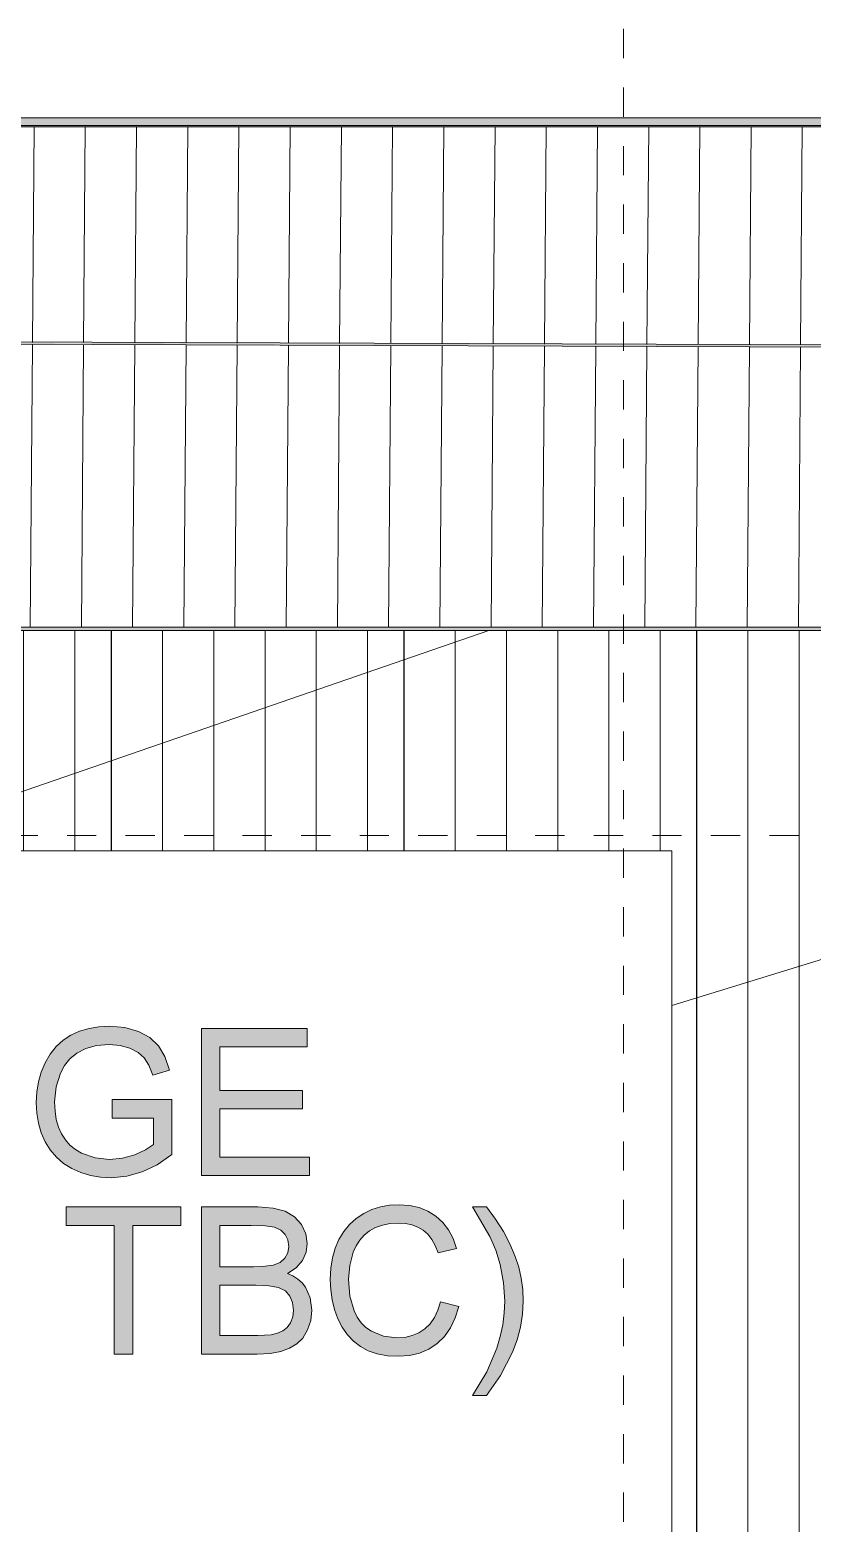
# Model space of a CAD drawing. Header units: metres. Extents: x -2362 to -2010, y -1 to 30.
# Drawn here: x -2033.3 to -2030.63, y 12.89 to 17.99 of the extents above; entities that cross this region are included whole.
import ezdxf

# ---------------------------------------------------------------- set-up
doc = ezdxf.new("R2010")
doc.units = ezdxf.units.M
doc.linetypes.add('AEC_Center', pattern=[0.024, 0.012, -0.004, 0.004, -0.004])
doc.linetypes.add('Grid Line', pattern=[0.021, 0.012, -0.003, 0.003, -0.003])
for name, color, linetype, lineweight in [('A-FLOR-LEVL', 51, 'Continuous', 5), ('A-GENM', 13, 'Continuous', 5), ('A-ROOF', 132, 'Continuous', 5), ('A-ROOF-PATT', 132, 'Continuous', 5), ('A-WALL', 113, 'Continuous', 5), ('A-WALL-PATT', 111, 'Continuous', 5), ('Q-SPCQ', 91, 'Continuous', 5), ('S-GRID', 1, 'Continuous', 5)]:
    doc.layers.add(name, color=color, linetype=linetype, lineweight=lineweight)
pattern_1 = [(90, (-2031.01961, 5.24), (-0.175, 1e-17), [])]
pattern_2 = [(90, (-2032.01961, 5.24), (-0.175, 1e-17), [])]
pattern_3 = [(90, (-2033.01961, 5.24), (-0.175, 1e-17), [])]
pattern_4 = [(90, (-2034.01961, 5.24), (-0.175, 1e-17), [])]

# ---------------------------------------------------------------- blocks, each defined once
blk = doc.blocks.new('Static Line_Sayfa_Metal Deck_Pan Mount - Up to 15 _ pitch - Max 2 Users-1847625-SOUTH EAST - PART C')
at = {"layer": 'Q-SPCQ'}
h = blk.add_hatch(color=256, dxfattribs=at)
h.paths.add_polyline_path([(-1583.0567, 16.9238), (-1583.065, 16.9228), (-1583.065, 16.9233)])
h.paths.add_polyline_path([(-1584.0331, 16.9271), (-1584.0412, 16.9261), (-1584.0412, 16.9265)])
h.paths.add_polyline_path([(-1578.8271, 16.9054), (-1578.8271, 16.9064), (-1578.8633, 16.9094), (-1578.9451, 16.9101), (-1583.525, 16.9252), (-1583.7922, 16.9257), (-1583.8085, 16.9256), (-1583.982, 16.9266), (-1584.0619, 16.9272), (-1584.1744, 16.9269), (-1584.3018, 16.9279), (-1584.3827, 16.9275), (-1584.3852, 16.9282), (-1584.4438, 16.9265), (-1584.4415, 16.9273), (-1584.4372, 16.9248), (-1584.4372, 16.9241), (-1578.8493, 16.9054)])
h = blk.add_hatch(color=256, dxfattribs=at)
h.paths.add_polyline_path([(-1580.5799, 16.9112), (-1582.5547, 16.9178), (-1582.5547, 16.9151), (-1582.5059, 16.9142), (-1582.4832, 16.9146), (-1582.4755, 16.9153), (-1582.4699, 16.9143), (-1582.3707, 16.9141), (-1582.2694, 16.9134), (-1582.2425, 16.9134), (-1582.1975, 16.9131), (-1581.4342, 16.9104), (-1580.5799, 16.9094), (-1580.5799, 16.9111)])
h.paths.add_polyline_path([(-1580.3137, 16.9103), (-1580.5799, 16.9091), (-1580.5799, 16.9081), (-1580.3137, 16.9075)])
h.paths.add_polyline_path([(-1580.1805, 16.9099), (-1580.3137, 16.9103), (-1580.3137, 16.9075), (-1580.1805, 16.9078)])
h.paths.add_polyline_path([(-1579.6037, 16.908), (-1580.1805, 16.9079), (-1580.1805, 16.9071), (-1579.9143, 16.906), (-1579.7923, 16.9052), (-1579.6037, 16.906), (-1579.6037, 16.9079)])
h.paths.add_polyline_path([(-1578.8746, 16.9019), (-1578.8271, 16.9034), (-1578.8715, 16.9055), (-1579.6037, 16.9059), (-1579.6037, 16.9049), (-1579.1599, 16.9033), (-1579.0182, 16.9024), (-1578.8822, 16.902)])
h.paths.add_polyline_path([(-1578.9898, 16.9025), (-1578.9824, 16.9033), (-1578.9772, 16.9032)])
h.paths.add_polyline_path([(-1582.5768, 16.9142), (-1582.5547, 16.9152), (-1582.5547, 16.9178), (-1584.4372, 16.9235), (-1584.4372, 16.9217), (-1584.4275, 16.9217), (-1584.4102, 16.9206), (-1584.3186, 16.9208), (-1584.2798, 16.9202), (-1584.1748, 16.9202), (-1584.1189, 16.9204), (-1584.0301, 16.9201), (-1583.9858, 16.919), (-1583.724, 16.9181), (-1582.5866, 16.9143)])
h.paths.add_polyline_path([(-1584.4438, 16.9211), (-1584.4415, 16.9217), (-1584.4438, 16.9217)])
for p, q in [((-1578.8271, 16.9097), (-1584.5072, 16.9286)), ((-1584.5072, 16.9206), (-1578.8271, 16.9017))]:
    blk.add_line(p, q, dxfattribs=at)
blk = doc.blocks.new('Ridge Capping - Ridge Capping-1882401-SOUTH EAST - PART C')
at = {"layer": 'A-ROOF'}
for points in [[(-1665.486, 17.6625), (-1574.5722, 17.6653), (-1574.5722, 17.6914), (-1665.486, 17.6887)], [(-1665.3502, 17.6588), (-1574.5822, 17.6616), (-1574.5722, 17.6653), (-1665.486, 17.6617)]]:
    blk.add_hatch(color=256, dxfattribs=at).paths.add_polyline_path(points)
for p, q in [((-1574.5722, 17.6914), (-1665.4862, 17.6887)), ((-1665.4862, 17.6625), (-1574.5722, 17.6653)), ((-1665.3502, 17.6588), (-1574.5822, 17.6616))]:
    blk.add_line(p, q, dxfattribs=at)
blk = doc.blocks.new('Signage_Tenant Building - Tenant Signage with Back Panel-V302-SOUTH EAST - PART C')
at = {"layer": 'A-GENM'}
for points in [[(-1583.3188, 14.0707), (-1583.2604, 14.077), (-1583.2123, 14.0906), (-1583.1612, 14.1153), (-1583.1116, 14.1498), (-1583.1116, 14.3376), (-1583.3157, 14.3376), (-1583.3157, 14.2748), (-1583.1744, 14.2748), (-1583.1744, 14.184), (-1583.2011, 14.1663), (-1583.238, 14.1496), (-1583.2804, 14.1376), (-1583.3239, 14.1335), (-1583.3731, 14.1389), (-1583.4196, 14.1549), (-1583.4408, 14.167), (-1583.4593, 14.182), (-1583.4751, 14.1998), (-1583.4883, 14.2204), (-1583.4986, 14.2438), (-1583.506, 14.2698), (-1583.5104, 14.2985), (-1583.5119, 14.3298), (-1583.507, 14.381), (-1583.4922, 14.4284), (-1583.4784, 14.4537), (-1583.4599, 14.4768), (-1583.4359, 14.4967), (-1583.4052, 14.5124), (-1583.3682, 14.5225), (-1583.3249, 14.5259), (-1583.2878, 14.5228), (-1583.2543, 14.5134), (-1583.2261, 14.4987), (-1583.2054, 14.4799), (-1583.1896, 14.4549), (-1583.1767, 14.4218), (-1583.1188, 14.4381), (-1583.1348, 14.4845), (-1583.1568, 14.5212), (-1583.1865, 14.5495), (-1583.2256, 14.5709), (-1583.2722, 14.5843), (-1583.3239, 14.5887), (-1583.3602, 14.5868), (-1583.3943, 14.581), (-1583.4263, 14.5714), (-1583.4561, 14.5579), (-1583.4831, 14.5405), (-1583.5068, 14.519), (-1583.5271, 14.4935), (-1583.544, 14.4638), (-1583.5574, 14.4315), (-1583.567, 14.398), (-1583.5727, 14.3633), (-1583.5746, 14.3273), (-1583.5727, 14.2913), (-1583.567, 14.257), (-1583.5574, 14.2245), (-1583.5439, 14.1937), (-1583.5267, 14.1656), (-1583.5058, 14.141), (-1583.4812, 14.1199), (-1583.4529, 14.1023), (-1583.422, 14.0885), (-1583.3893, 14.0786), (-1583.3549, 14.0727)], [(-1583.0096, 14.0786), (-1582.6407, 14.0786), (-1582.6407, 14.1414), (-1582.9468, 14.1414), (-1582.9468, 14.3062), (-1582.6643, 14.3062), (-1582.6643, 14.369), (-1582.9468, 14.369), (-1582.9468, 14.5181), (-1582.6486, 14.5181), (-1582.6486, 14.5809), (-1583.0096, 14.5809)], [(-1582.3365, 13.4609), (-1582.2991, 13.4636), (-1582.2647, 13.4718), (-1582.2334, 13.4854), (-1582.205, 13.5045), (-1582.1802, 13.5287), (-1582.1596, 13.5579), (-1582.143, 13.592), (-1582.1306, 13.6311), (-1582.1934, 13.6473), (-1582.2019, 13.6185), (-1582.2137, 13.5935), (-1582.2286, 13.5723), (-1582.2467, 13.5548), (-1582.2674, 13.5412), (-1582.2903, 13.5314), (-1582.3154, 13.5256), (-1582.3427, 13.5236), (-1582.3877, 13.5294), (-1582.4294, 13.5465), (-1582.4481, 13.5594), (-1582.4641, 13.5752), (-1582.4776, 13.594), (-1582.4917, 13.6274), (-1582.5026, 13.6658), (-1582.5073, 13.7238), (-1582.5033, 13.7711), (-1582.4913, 13.8171), (-1582.4812, 13.8395), (-1582.4694, 13.8577), (-1582.4541, 13.8746), (-1582.4272, 13.894), (-1582.4149, 13.901), (-1582.3915, 13.9093), (-1582.3657, 13.9144), (-1582.3376, 13.9161), (-1582.3131, 13.9145), (-1582.2908, 13.91), (-1582.2707, 13.9024), (-1582.2527, 13.8918), (-1582.2369, 13.8779), (-1582.223, 13.8604), (-1582.2111, 13.8393), (-1582.2012, 13.8146), (-1582.1384, 13.8296), (-1582.1504, 13.8631), (-1582.1662, 13.8926), (-1582.1858, 13.9182), (-1582.2094, 13.9397), (-1582.2363, 13.9568), (-1582.2663, 13.9691), (-1582.2992, 13.9764), (-1582.3351, 13.9788), (-1582.3674, 13.977), (-1582.3982, 13.9713), (-1582.4277, 13.9618), (-1582.4558, 13.9486), (-1582.4816, 13.9317), (-1582.5043, 13.9114), (-1582.5239, 13.8875), (-1582.5403, 13.8601), (-1582.5534, 13.8298), (-1582.5626, 13.7969), (-1582.5682, 13.7615), (-1582.5701, 13.7237), (-1582.5684, 13.6884), (-1582.5635, 13.6542), (-1582.5553, 13.6212), (-1582.5438, 13.5894), (-1582.5291, 13.56), (-1582.5115, 13.5342), (-1582.4908, 13.5122), (-1582.4671, 13.4939), (-1582.4272, 13.4751), (-1582.4093, 13.4691), (-1582.3748, 13.4629)], [(-1583.2604, 13.4687), (-1583.245, 13.4687), (-1583.245, 13.9082), (-1583.0802, 13.9082), (-1583.0802, 13.971), (-1583.4726, 13.971), (-1583.4726, 13.9082), (-1583.3078, 13.9082), (-1583.3078, 13.4687)], [(-1582.0835, 13.3274), (-1582.0364, 13.3274), (-1581.988, 13.3957), (-1581.9474, 13.4747), (-1581.9314, 13.5173), (-1581.92, 13.5606), (-1581.9131, 13.6047), (-1581.9108, 13.6496), (-1581.9125, 13.689), (-1581.9176, 13.7276), (-1581.9261, 13.7654), (-1581.9381, 13.8023), (-1581.9562, 13.8446), (-1581.9786, 13.8868), (-1582.0106, 13.9361), (-1582.0364, 13.971), (-1582.0835, 13.971), (-1582.0244, 13.8706), (-1582.0044, 13.8233), (-1581.9894, 13.7741), (-1581.9776, 13.7119), (-1581.9746, 13.6274), (-1581.9753, 13.609), (-1581.9805, 13.5687), (-1581.9891, 13.5285), (-1582.0011, 13.4883), (-1582.0354, 13.4078)]]:
    blk.add_hatch(color=256, dxfattribs=at).paths.add_polyline_path(points)
h = blk.add_hatch(color=256, dxfattribs=at)
h.paths.add_polyline_path([(-1582.8194, 13.4687), (-1582.7754, 13.4709), (-1582.7389, 13.4774), (-1582.7088, 13.4881), (-1582.6842, 13.5029), (-1582.6642, 13.5233), (-1582.6476, 13.5509), (-1582.6366, 13.5834), (-1582.634, 13.6274), (-1582.6383, 13.6605), (-1582.6545, 13.6966), (-1582.6665, 13.7119), (-1582.6808, 13.7248), (-1582.6974, 13.7353), (-1582.7164, 13.7434), (-1582.6866, 13.763), (-1582.6654, 13.7878), (-1582.6528, 13.8163), (-1582.6486, 13.8465), (-1582.6536, 13.8794), (-1582.6686, 13.9108), (-1582.6925, 13.9375), (-1582.724, 13.9562), (-1582.7652, 13.9673), (-1582.8438, 13.971), (-1583.0096, 13.971), (-1583.0096, 13.4687)])
h.paths.add_polyline_path([(-1582.9468, 13.5315), (-1582.9468, 13.7042), (-1582.7795, 13.7021), (-1582.7466, 13.6958), (-1582.7234, 13.6843), (-1582.7077, 13.6666), (-1582.6987, 13.6441), (-1582.6957, 13.6178), (-1582.6982, 13.5952), (-1582.7059, 13.5755), (-1582.7175, 13.5594), (-1582.732, 13.5476), (-1582.7498, 13.5394), (-1582.7714, 13.5339), (-1582.818, 13.5315)])
h.paths.add_polyline_path([(-1582.8438, 13.7669), (-1582.9468, 13.7669), (-1582.9468, 13.9082), (-1582.7921, 13.9066), (-1582.7602, 13.9016), (-1582.7393, 13.8923), (-1582.724, 13.8774), (-1582.7145, 13.8584), (-1582.7113, 13.8365), (-1582.7147, 13.8139), (-1582.7249, 13.7956), (-1582.7417, 13.7816), (-1582.7652, 13.7723), (-1582.792, 13.7683), (-1582.8321, 13.7669)])
for p, q in [((-1581.4033, 15.1875), (-1590.4033, 15.1875)), ((-1581.4033, 12.7875), (-1581.4033, 15.1875)), ((-1583.4831, 14.5405), (-1583.5068, 14.519)), ((-1583.4561, 14.5579), (-1583.4831, 14.5405)), ((-1583.4263, 14.5714), (-1583.4561, 14.5579)), ((-1583.3943, 14.581), (-1583.4263, 14.5714)), ((-1583.3602, 14.5868), (-1583.3943, 14.581)), ((-1583.3239, 14.5887), (-1583.3602, 14.5868)), ((-1583.2722, 14.5843), (-1583.3239, 14.5887)), ((-1583.2256, 14.5709), (-1583.2722, 14.5843)), ((-1583.1865, 14.5495), (-1583.2256, 14.5709)), ((-1583.1568, 14.5212), (-1583.1865, 14.5495)), ((-1582.6486, 14.5809), (-1583.0096, 14.5809)), ((-1583.0096, 14.5809), (-1583.0096, 14.0786)), ((-1582.6486, 14.5181), (-1582.6486, 14.5809)), ((-1583.5271, 14.4935), (-1583.544, 14.4638)), ((-1583.5068, 14.519), (-1583.5271, 14.4935)), ((-1583.4599, 14.4768), (-1583.4359, 14.4967)), ((-1583.4359, 14.4967), (-1583.4052, 14.5124)), ((-1583.4052, 14.5124), (-1583.3682, 14.5225)), ((-1583.3682, 14.5225), (-1583.3249, 14.5259)), ((-1583.3249, 14.5259), (-1583.2878, 14.5228)), ((-1583.2878, 14.5228), (-1583.2543, 14.5134)), ((-1583.2543, 14.5134), (-1583.2261, 14.4987)), ((-1583.2261, 14.4987), (-1583.2054, 14.4799)), ((-1583.1348, 14.4845), (-1583.1568, 14.5212)), ((-1582.9468, 14.369), (-1582.9468, 14.5181)), ((-1582.9468, 14.5181), (-1582.6486, 14.5181)), ((-1583.544, 14.4638), (-1583.5574, 14.4315)), ((-1583.4922, 14.4284), (-1583.4784, 14.4537)), ((-1583.4784, 14.4537), (-1583.4599, 14.4768)), ((-1583.2054, 14.4799), (-1583.1896, 14.4549)), ((-1583.1896, 14.4549), (-1583.1767, 14.4218)), ((-1583.1767, 14.4218), (-1583.1188, 14.4381)), ((-1583.1188, 14.4381), (-1583.1348, 14.4845)), ((-1583.567, 14.398), (-1583.5727, 14.3633)), ((-1583.5574, 14.4315), (-1583.567, 14.398)), ((-1583.507, 14.381), (-1583.4922, 14.4284)), ((-1583.5727, 14.3633), (-1583.5746, 14.3273)), ((-1583.5119, 14.3298), (-1583.507, 14.381)), ((-1583.1116, 14.3376), (-1583.3157, 14.3376)), ((-1583.3157, 14.3376), (-1583.3157, 14.2748)), ((-1583.1116, 14.1498), (-1583.1116, 14.3376)), ((-1582.6643, 14.369), (-1582.9468, 14.369)), ((-1582.6643, 14.3062), (-1582.6643, 14.369)), ((-1583.5746, 14.3273), (-1583.5727, 14.2913)), ((-1583.5727, 14.2913), (-1583.567, 14.257)), ((-1583.5104, 14.2985), (-1583.5119, 14.3298)), ((-1583.506, 14.2698), (-1583.5104, 14.2985)), ((-1582.9468, 14.1414), (-1582.9468, 14.3062)), ((-1582.9468, 14.3062), (-1582.6643, 14.3062)), ((-1583.567, 14.257), (-1583.5574, 14.2245)), ((-1583.4986, 14.2438), (-1583.506, 14.2698)), ((-1583.4883, 14.2204), (-1583.4986, 14.2438)), ((-1583.3157, 14.2748), (-1583.1744, 14.2748)), ((-1583.1744, 14.2748), (-1583.1744, 14.184)), ((-1583.5574, 14.2245), (-1583.5439, 14.1937)), ((-1583.5439, 14.1937), (-1583.5267, 14.1656)), ((-1583.4751, 14.1998), (-1583.4883, 14.2204)), ((-1583.4593, 14.182), (-1583.4751, 14.1998)), ((-1583.4408, 14.167), (-1583.4593, 14.182)), ((-1583.1744, 14.184), (-1583.2011, 14.1663)), ((-1583.5267, 14.1656), (-1583.5058, 14.141)), ((-1583.5058, 14.141), (-1583.4812, 14.1199)), ((-1583.4196, 14.1549), (-1583.4408, 14.167)), ((-1583.3731, 14.1389), (-1583.4196, 14.1549)), ((-1583.3239, 14.1335), (-1583.3731, 14.1389)), ((-1583.2804, 14.1376), (-1583.3239, 14.1335)), ((-1583.238, 14.1496), (-1583.2804, 14.1376)), ((-1583.2011, 14.1663), (-1583.238, 14.1496)), ((-1583.1612, 14.1153), (-1583.1116, 14.1498)), ((-1582.6407, 14.1414), (-1582.9468, 14.1414)), ((-1582.6407, 14.0786), (-1582.6407, 14.1414)), ((-1583.4812, 14.1199), (-1583.4529, 14.1023)), ((-1583.4529, 14.1023), (-1583.422, 14.0885)), ((-1583.422, 14.0885), (-1583.3893, 14.0786)), ((-1583.2649, 14.0757), (-1583.2123, 14.0906)), ((-1583.2123, 14.0906), (-1583.1612, 14.1153)), ((-1583.3893, 14.0786), (-1583.3549, 14.0727)), ((-1583.3549, 14.0727), (-1583.3188, 14.0707)), ((-1583.3188, 14.0707), (-1583.2649, 14.0757)), ((-1583.0096, 14.0786), (-1582.6407, 14.0786)), ((-1582.3351, 13.9788), (-1582.3674, 13.977)), ((-1582.2992, 13.9764), (-1582.3351, 13.9788)), ((-1583.0802, 13.971), (-1583.4726, 13.971)), ((-1583.4726, 13.971), (-1583.4726, 13.9082)), ((-1583.0802, 13.9082), (-1583.0802, 13.971)), ((-1582.8179, 13.971), (-1583.0096, 13.971)), ((-1583.0096, 13.971), (-1583.0096, 13.4687)), ((-1582.7652, 13.9673), (-1582.8179, 13.971)), ((-1582.724, 13.9562), (-1582.7652, 13.9673)), ((-1582.6925, 13.9375), (-1582.724, 13.9562)), ((-1582.6686, 13.9108), (-1582.6925, 13.9375)), ((-1582.4816, 13.9317), (-1582.5043, 13.9114)), ((-1582.4558, 13.9486), (-1582.4816, 13.9317)), ((-1582.4277, 13.9618), (-1582.4558, 13.9486)), ((-1582.3982, 13.9713), (-1582.4277, 13.9618)), ((-1582.3674, 13.977), (-1582.3982, 13.9713)), ((-1582.2663, 13.9691), (-1582.2992, 13.9764)), ((-1582.2363, 13.9568), (-1582.2663, 13.9691)), ((-1582.2094, 13.9397), (-1582.2363, 13.9568)), ((-1582.1858, 13.9182), (-1582.2094, 13.9397)), ((-1582.0364, 13.971), (-1582.0835, 13.971)), ((-1582.0835, 13.971), (-1582.0244, 13.8706)), ((-1582.0053, 13.9289), (-1582.0364, 13.971)), ((-1581.9786, 13.8868), (-1582.0053, 13.9289)), ((-1583.4726, 13.9082), (-1583.3078, 13.9082)), ((-1583.3078, 13.9082), (-1583.3078, 13.4687)), ((-1583.245, 13.4687), (-1583.245, 13.9082)), ((-1583.245, 13.9082), (-1583.0802, 13.9082)), ((-1582.9468, 13.7669), (-1582.9468, 13.9082)), ((-1582.9468, 13.9082), (-1582.8408, 13.9082)), ((-1582.8408, 13.9082), (-1582.7921, 13.9066)), ((-1582.7921, 13.9066), (-1582.7602, 13.9016)), ((-1582.7602, 13.9016), (-1582.7393, 13.8923)), ((-1582.7393, 13.8923), (-1582.724, 13.8774)), ((-1582.724, 13.8774), (-1582.7145, 13.8584)), ((-1582.6536, 13.8794), (-1582.6686, 13.9108)), ((-1582.6486, 13.8465), (-1582.6536, 13.8794)), ((-1582.5239, 13.8875), (-1582.5403, 13.8601)), ((-1582.5043, 13.9114), (-1582.5239, 13.8875)), ((-1582.4541, 13.8746), (-1582.4358, 13.8892)), ((-1582.4358, 13.8892), (-1582.4149, 13.901)), ((-1582.4149, 13.901), (-1582.3915, 13.9093)), ((-1582.3915, 13.9093), (-1582.3657, 13.9144)), ((-1582.3657, 13.9144), (-1582.3376, 13.9161)), ((-1582.3376, 13.9161), (-1582.3131, 13.9145)), ((-1582.3131, 13.9145), (-1582.2908, 13.91)), ((-1582.2908, 13.91), (-1582.2707, 13.9024)), ((-1582.2707, 13.9024), (-1582.2527, 13.8918)), ((-1582.2527, 13.8918), (-1582.2369, 13.8779)), ((-1582.2369, 13.8779), (-1582.223, 13.8604)), ((-1582.1662, 13.8926), (-1582.1858, 13.9182)), ((-1582.1504, 13.8631), (-1582.1662, 13.8926)), ((-1581.9562, 13.8446), (-1581.9786, 13.8868)), ((-1582.7113, 13.8365), (-1582.7147, 13.8139)), ((-1582.7145, 13.8584), (-1582.7113, 13.8365)), ((-1582.6528, 13.8163), (-1582.6486, 13.8465)), ((-1582.5534, 13.8298), (-1582.5626, 13.7969)), ((-1582.5403, 13.8601), (-1582.5534, 13.8298)), ((-1582.4913, 13.8171), (-1582.4818, 13.8386)), ((-1582.4818, 13.8386), (-1582.4694, 13.8577)), ((-1582.4694, 13.8577), (-1582.4541, 13.8746)), ((-1582.223, 13.8604), (-1582.2111, 13.8393)), ((-1582.2111, 13.8393), (-1582.2012, 13.8146)), ((-1582.2012, 13.8146), (-1582.1384, 13.8296)), ((-1582.1384, 13.8296), (-1582.1504, 13.8631)), ((-1582.0244, 13.8706), (-1582.0044, 13.8233)), ((-1581.9381, 13.8023), (-1581.9562, 13.8446)), ((-1582.7417, 13.7816), (-1582.7652, 13.7723)), ((-1582.7249, 13.7956), (-1582.7417, 13.7816)), ((-1582.7147, 13.8139), (-1582.7249, 13.7956)), ((-1582.6866, 13.763), (-1582.6654, 13.7878)), ((-1582.6654, 13.7878), (-1582.6528, 13.8163)), ((-1582.5626, 13.7969), (-1582.5682, 13.7615)), ((-1582.5033, 13.7711), (-1582.4913, 13.8171)), ((-1582.0044, 13.8233), (-1581.9894, 13.7741)), ((-1581.9894, 13.7741), (-1581.9776, 13.7119)), ((-1581.9261, 13.7654), (-1581.9381, 13.8023)), ((-1582.8321, 13.7669), (-1582.9468, 13.7669)), ((-1582.792, 13.7683), (-1582.8321, 13.7669)), ((-1582.7652, 13.7723), (-1582.792, 13.7683)), ((-1582.7164, 13.7434), (-1582.6866, 13.763)), ((-1582.6974, 13.7353), (-1582.7164, 13.7434)), ((-1582.6808, 13.7248), (-1582.6974, 13.7353)), ((-1582.6665, 13.7119), (-1582.6808, 13.7248)), ((-1582.5682, 13.7615), (-1582.5701, 13.7237)), ((-1582.5701, 13.7237), (-1582.5684, 13.6884)), ((-1582.5073, 13.7238), (-1582.5033, 13.7711)), ((-1582.5026, 13.6658), (-1582.5073, 13.7238)), ((-1581.9176, 13.7276), (-1581.9261, 13.7654)), ((-1581.9125, 13.689), (-1581.9176, 13.7276)), ((-1582.9468, 13.5315), (-1582.9468, 13.7042)), ((-1582.9468, 13.7042), (-1582.8242, 13.7042)), ((-1582.8242, 13.7042), (-1582.7795, 13.7021)), ((-1582.7795, 13.7021), (-1582.7466, 13.6958)), ((-1582.7466, 13.6958), (-1582.7234, 13.6843)), ((-1582.7234, 13.6843), (-1582.7077, 13.6666)), ((-1582.6545, 13.6966), (-1582.6665, 13.7119)), ((-1582.6383, 13.6605), (-1582.6545, 13.6966)), ((-1582.5684, 13.6884), (-1582.5635, 13.6542)), ((-1581.9776, 13.7119), (-1581.9736, 13.6492)), ((-1581.9108, 13.6496), (-1581.9125, 13.689)), ((-1582.7077, 13.6666), (-1582.6987, 13.6441)), ((-1582.6987, 13.6441), (-1582.6957, 13.6178)), ((-1582.6329, 13.6184), (-1582.6383, 13.6605)), ((-1582.5635, 13.6542), (-1582.5553, 13.6212)), ((-1582.5553, 13.6212), (-1582.5438, 13.5894)), ((-1582.4883, 13.6156), (-1582.5026, 13.6658)), ((-1582.1934, 13.6473), (-1582.2019, 13.6185)), ((-1582.1306, 13.6311), (-1582.1934, 13.6473)), ((-1582.143, 13.592), (-1582.1306, 13.6311)), ((-1581.9736, 13.6492), (-1581.9753, 13.609)), ((-1581.9131, 13.6047), (-1581.9108, 13.6496)), ((-1582.7059, 13.5755), (-1582.7175, 13.5594)), ((-1582.6982, 13.5952), (-1582.7059, 13.5755)), ((-1582.6957, 13.6178), (-1582.6982, 13.5952)), ((-1582.6476, 13.5509), (-1582.6366, 13.5834)), ((-1582.6366, 13.5834), (-1582.6329, 13.6184)), ((-1582.5438, 13.5894), (-1582.5291, 13.56)), ((-1582.4776, 13.594), (-1582.4883, 13.6156)), ((-1582.4641, 13.5752), (-1582.4776, 13.594)), ((-1582.4481, 13.5594), (-1582.4641, 13.5752)), ((-1582.2286, 13.5723), (-1582.2467, 13.5548)), ((-1582.2137, 13.5935), (-1582.2286, 13.5723)), ((-1582.2019, 13.6185), (-1582.2137, 13.5935)), ((-1582.1596, 13.5579), (-1582.143, 13.592)), ((-1581.9753, 13.609), (-1581.9805, 13.5687)), ((-1581.92, 13.5606), (-1581.9131, 13.6047)), ((-1582.818, 13.5315), (-1582.9468, 13.5315)), ((-1582.7714, 13.5339), (-1582.818, 13.5315)), ((-1582.7498, 13.5394), (-1582.7714, 13.5339)), ((-1582.732, 13.5476), (-1582.7498, 13.5394)), ((-1582.7175, 13.5594), (-1582.732, 13.5476)), ((-1582.6842, 13.5029), (-1582.6642, 13.5233)), ((-1582.6642, 13.5233), (-1582.6476, 13.5509)), ((-1582.5291, 13.56), (-1582.5115, 13.5342)), ((-1582.5115, 13.5342), (-1582.4908, 13.5122)), ((-1582.4294, 13.5465), (-1582.4481, 13.5594)), ((-1582.3877, 13.5294), (-1582.4294, 13.5465)), ((-1582.3427, 13.5236), (-1582.3877, 13.5294)), ((-1582.3154, 13.5256), (-1582.3427, 13.5236)), ((-1582.2903, 13.5314), (-1582.3154, 13.5256)), ((-1582.2674, 13.5412), (-1582.2903, 13.5314)), ((-1582.2467, 13.5548), (-1582.2674, 13.5412)), ((-1582.205, 13.5045), (-1582.1802, 13.5287)), ((-1582.1802, 13.5287), (-1582.1596, 13.5579)), ((-1581.9891, 13.5285), (-1582.0011, 13.4883)), ((-1581.9805, 13.5687), (-1581.9891, 13.5285)), ((-1581.9314, 13.5173), (-1581.92, 13.5606)), ((-1583.3078, 13.4687), (-1583.245, 13.4687)), ((-1583.0096, 13.4687), (-1582.8194, 13.4687)), ((-1582.8194, 13.4687), (-1582.7754, 13.4709)), ((-1582.7754, 13.4709), (-1582.7389, 13.4774)), ((-1582.7389, 13.4774), (-1582.7088, 13.4881)), ((-1582.7088, 13.4881), (-1582.6842, 13.5029)), ((-1582.4908, 13.5122), (-1582.4671, 13.4939)), ((-1582.4671, 13.4939), (-1582.4401, 13.4794)), ((-1582.4401, 13.4794), (-1582.4093, 13.4691)), ((-1582.4093, 13.4691), (-1582.3748, 13.4629)), ((-1582.2991, 13.4636), (-1582.2647, 13.4718)), ((-1582.2647, 13.4718), (-1582.2334, 13.4854)), ((-1582.2334, 13.4854), (-1582.205, 13.5045)), ((-1582.0011, 13.4883), (-1582.0354, 13.4078)), ((-1581.988, 13.3957), (-1581.9474, 13.4747)), ((-1581.9474, 13.4747), (-1581.9314, 13.5173)), ((-1582.3748, 13.4629), (-1582.3365, 13.4609)), ((-1582.3365, 13.4609), (-1582.2991, 13.4636)), ((-1582.0354, 13.4078), (-1582.0835, 13.3274)), ((-1582.0364, 13.3274), (-1581.988, 13.3957)), ((-1582.0835, 13.3274), (-1582.0364, 13.3274))]:
    blk.add_line(p, q, dxfattribs=at)

msp = doc.modelspace()

# ---------------------------------------------------------------- hatches: boundary and pattern name
at = {"layer": 'A-ROOF'}
msp.add_hatch(color=256, dxfattribs=at).paths.add_polyline_path([(-2115.2044, 15.9114), (-2105.0197, 15.9114), (-2105.0197, 15.94), (-2023.9509, 15.94), (-2023.9509, 15.9516), (-2115.2044, 15.9498)])
at = {"layer": 'A-ROOF-PATT'}
h = msp.add_hatch(dxfattribs=at)
h.set_pattern_fill('FP_302', color=256, style=0, pattern_type=2)
h.set_pattern_definition([(89.546, (-884.38961, -373.716), (-0.17499552, -3.386e-06), [])])
h.paths.add_polyline_path([(-2092.951, 15.9516), (-2024.2834, 15.9516), (-2024.2838, 17.6616), (-2115.0519, 17.6588), (-2115.0519, 15.9516), (-2093.7842, 15.9516)])
h.paths.add_polyline_path([(-2023.9509, 15.9516), (-2024.2567, 15.9564), (-2024.2729, 15.9516), (-2024.2552, 15.9516)])
h.paths.add_polyline_path([(-2114.3512, 16.9226), (-2114.3468, 16.9229), (-2114.3477, 16.913), (-2114.3496, 16.9183)])
h.paths.add_polyline_path([(-2114.3553, 16.9212), (-2114.3512, 16.9226), (-2114.3512, 16.915), (-2114.3553, 16.9212)])
h.paths.add_polyline_path([(-2114.3384, 16.9203), (-2114.3438, 16.9127), (-2114.3412, 16.9216)])
h.paths.add_polyline_path([(-2114.335, 16.9175), (-2114.3404, 16.9154), (-2114.3384, 16.9203)])
h.paths.add_polyline_path([(-2029.749, 16.9058), (-2034.1454, 16.9182), (-2034.1696, 16.9159), (-2034.1742, 16.902), (-2034.176, 16.8862), (-2034.1742, 16.8703), (-2034.1688, 16.8517), (-2034.1259, 16.8517), (-2034.1275, 16.8323), (-2034.2918, 16.8342), (-2034.2916, 16.8517), (-2034.2488, 16.8533), (-2034.2434, 16.8703), (-2034.2416, 16.8862), (-2034.2434, 16.902), (-2034.2488, 16.9182), (-2034.2788, 16.9194), (-2034.2788, 16.9207), (-2039.873, 16.9194), (-2039.873, 16.9182), (-2039.8964, 16.9182), (-2039.9018, 16.902), (-2039.9036, 16.8862), (-2039.9018, 16.8703), (-2039.8964, 16.8517), (-2039.8535, 16.8517), (-2039.8551, 16.8323), (-2040.0194, 16.8342), (-2040.0192, 16.8517), (-2039.9998, 16.8517), (-2039.9998, 16.9194), (-2045.624, 16.9182), (-2045.6294, 16.902), (-2045.6312, 16.8862), (-2045.6294, 16.8703), (-2045.624, 16.8517), (-2045.5811, 16.8517), (-2045.5827, 16.8323), (-2045.747, 16.8342), (-2045.7468, 16.8517), (-2045.7274, 16.8517), (-2045.7274, 16.9194), (-2051.3516, 16.9182), (-2051.357, 16.902), (-2051.3588, 16.8862), (-2051.357, 16.8703), (-2051.3516, 16.8517), (-2051.3087, 16.8517), (-2051.3103, 16.8323), (-2051.4746, 16.8342), (-2051.4744, 16.8517), (-2051.4316, 16.8533), (-2051.4262, 16.8703), (-2051.4244, 16.8862), (-2051.4262, 16.902), (-2051.4316, 16.9182), (-2051.4616, 16.9194), (-2051.4616, 16.9207), (-2057.0558, 16.9194), (-2057.0558, 16.9182), (-2057.0792, 16.9182), (-2057.0846, 16.902), (-2057.0864, 16.8862), (-2057.0846, 16.8703), (-2057.0792, 16.8517), (-2057.0363, 16.8517), (-2057.0379, 16.8323), (-2057.2022, 16.8342), (-2057.202, 16.8517), (-2057.1826, 16.8517), (-2057.1826, 16.9194), (-2062.8068, 16.9182), (-2062.8122, 16.902), (-2062.814, 16.8862), (-2062.8122, 16.8703), (-2062.8068, 16.8517), (-2062.7638, 16.8517), (-2062.7655, 16.8323), (-2062.9298, 16.8342), (-2062.9296, 16.8517), (-2062.8868, 16.8533), (-2062.8814, 16.8703), (-2062.8795, 16.8862), (-2062.8814, 16.902), (-2062.8868, 16.9182), (-2062.9168, 16.9194), (-2062.9168, 16.9207), (-2068.511, 16.9194), (-2068.511, 16.9182), (-2068.5344, 16.9182), (-2068.5398, 16.902), (-2068.5416, 16.8862), (-2068.5398, 16.8703), (-2068.5344, 16.8517), (-2068.4914, 16.8517), (-2068.4931, 16.8323), (-2068.6574, 16.8342), (-2068.6572, 16.8517), (-2068.6378, 16.8517), (-2068.6378, 16.9194), (-2074.262, 16.9182), (-2074.2674, 16.902), (-2074.2692, 16.8862), (-2074.2674, 16.8703), (-2074.262, 16.8517), (-2074.219, 16.8517), (-2074.2207, 16.8323), (-2074.385, 16.8342), (-2074.3848, 16.8517), (-2074.342, 16.8533), (-2074.3366, 16.8703), (-2074.3347, 16.8862), (-2074.3366, 16.902), (-2074.342, 16.9182), (-2074.372, 16.9194), (-2074.372, 16.9207), (-2079.9662, 16.9194), (-2079.9662, 16.9182), (-2079.9904, 16.9159), (-2079.995, 16.902), (-2079.9968, 16.8862), (-2079.995, 16.8703), (-2079.9896, 16.8517), (-2079.9466, 16.8517), (-2079.9483, 16.8323), (-2080.1126, 16.8342), (-2080.1124, 16.8517), (-2080.093, 16.8517), (-2080.093, 16.9194), (-2085.6938, 16.9182), (-2085.6938, 16.9182), (-2085.7172, 16.9182), (-2085.7226, 16.902), (-2085.7244, 16.8862), (-2085.7226, 16.8703), (-2085.7172, 16.8517), (-2085.6742, 16.8517), (-2085.6759, 16.8323), (-2085.8402, 16.8342), (-2085.84, 16.8517), (-2085.8206, 16.8517), (-2085.8206, 16.9194), (-2091.4448, 16.9182), (-2091.4502, 16.902), (-2091.452, 16.8862), (-2091.4502, 16.8703), (-2091.4448, 16.8517), (-2091.4018, 16.8517), (-2091.4035, 16.8323), (-2091.5678, 16.8342), (-2091.5676, 16.8517), (-2091.5482, 16.8517), (-2091.5482, 16.9194), (-2097.1724, 16.9182), (-2097.1778, 16.902), (-2097.1796, 16.8862), (-2097.1778, 16.8703), (-2097.1724, 16.8517), (-2097.1294, 16.8517), (-2097.1311, 16.8323), (-2097.2954, 16.8342), (-2097.2952, 16.8517), (-2097.2758, 16.8517), (-2097.2758, 16.9194), (-2102.9, 16.9182), (-2102.9054, 16.902), (-2102.9072, 16.8862), (-2102.9054, 16.8703), (-2102.9, 16.8517), (-2102.857, 16.8517), (-2102.8587, 16.8323), (-2103.023, 16.8342), (-2103.0228, 16.8517), (-2103.0034, 16.8517), (-2103.0034, 16.9194), (-2108.6042, 16.9182), (-2108.6042, 16.9182), (-2108.6284, 16.9159), (-2108.633, 16.902), (-2108.6348, 16.8862), (-2108.633, 16.8703), (-2108.6276, 16.8517), (-2108.5846, 16.8517), (-2108.5863, 16.8323), (-2108.7506, 16.8342), (-2108.7504, 16.8517), (-2108.7076, 16.8533), (-2108.7022, 16.8703), (-2108.7003, 16.8862), (-2108.7022, 16.902), (-2108.7076, 16.9182), (-2108.7376, 16.9194), (-2108.7376, 16.9206), (-2108.9006, 16.9201), (-2109.0226, 16.9199), (-2109.0891, 16.9194), (-2114.3302, 16.899), (-2114.3302, 16.8514), (-2114.1191, 16.8514), (-2114.1192, 16.8223), (-2114.6712, 16.8223), (-2114.6711, 16.8514), (-2114.4602, 16.8537), (-2114.4602, 16.8593), (-2114.4503, 16.8754), (-2114.3553, 16.9216), (-2114.3542, 16.9018), (-2114.3496, 16.8983), (-2114.3439, 16.899), (-2114.3352, 16.9033), (-2114.3477, 16.9064), (-2114.3468, 16.909), (-2114.34, 16.9108), (-2114.335, 16.9175), (-2114.3297, 16.9098), (-2114.3033, 16.9095), (-2114.27, 16.9094), (-2114.1645, 16.9096), (-2114.0814, 16.9103), (-2113.9563, 16.9096), (-2110.4298, 16.9227), (-2110.4114, 16.9228), (-2108.731, 16.9298), (-2108.731, 16.9311), (-2108.5976, 16.9311), (-2108.5976, 16.9286), (-2103.0034, 16.9298), (-2103.0034, 16.9311), (-2102.87, 16.9298), (-2102.87, 16.9286), (-2097.2758, 16.9298), (-2097.2758, 16.9311), (-2097.1424, 16.9298), (-2097.1424, 16.9286), (-2091.5482, 16.9298), (-2091.5482, 16.9311), (-2091.4148, 16.9311), (-2091.4148, 16.9286), (-2085.8206, 16.9298), (-2085.8206, 16.9311), (-2085.6872, 16.9311), (-2085.6872, 16.9286), (-2080.093, 16.9298), (-2080.093, 16.9311), (-2079.9596, 16.9298), (-2079.9596, 16.9286), (-2074.3654, 16.9298), (-2074.3654, 16.9311), (-2074.232, 16.9298), (-2074.232, 16.9286), (-2068.6378, 16.9298), (-2068.6378, 16.9311), (-2068.5044, 16.9311), (-2068.5044, 16.9286), (-2062.9102, 16.9298), (-2062.9102, 16.9311), (-2062.7768, 16.9311), (-2062.7768, 16.9286), (-2057.1826, 16.9298), (-2057.1826, 16.9311), (-2057.0492, 16.9298), (-2057.0492, 16.9286), (-2051.455, 16.9298), (-2051.455, 16.9311), (-2051.3216, 16.9311), (-2051.3216, 16.9286), (-2045.7274, 16.9298), (-2045.7274, 16.9311), (-2045.594, 16.9298), (-2045.594, 16.9286), (-2039.9998, 16.9298), (-2039.9998, 16.9311), (-2039.8664, 16.9311), (-2039.8664, 16.9286), (-2034.2722, 16.9298), (-2034.2722, 16.9311), (-2034.1388, 16.9311), (-2034.1388, 16.928), (-2034.0219, 16.9274), (-2033.9425, 16.9275), (-2033.8175, 16.9259), (-2030.2837, 16.9147), (-2030.2725, 16.9155), (-2028.5456, 16.9099), (-2028.5414, 16.9175), (-2028.5324, 16.9224), (-2028.5234, 16.922), (-2028.5201, 16.9212), (-2028.4227, 16.8729), (-2028.4162, 16.8544), (-2028.4162, 16.8514), (-2028.2052, 16.8514), (-2028.2053, 16.8223), (-2028.7573, 16.8223), (-2028.7572, 16.8514), (-2028.5462, 16.8537), (-2028.5462, 16.9025), (-2028.8289, 16.9027), (-2028.8289, 16.9037), (-2028.8788, 16.9032), (-2028.9503, 16.9033), (-2029.7283, 16.9063)])
h.paths.add_polyline_path([(-2034.2944, 16.8193), (-2034.2964, 16.8193), (-2034.2963, 16.8367), (-2034.2926, 16.8509), (-2034.2928, 16.8253)])
h.paths.add_polyline_path([(-2039.849, 16.8193), (-2039.851, 16.8193), (-2039.8526, 16.8335), (-2039.8525, 16.8509), (-2039.8489, 16.8315)])
h.paths.add_polyline_path([(-2034.1234, 16.8193), (-2034.125, 16.8335), (-2034.1249, 16.8509), (-2034.1213, 16.8315), (-2034.1214, 16.8193)])
h.paths.add_polyline_path([(-2045.5766, 16.8193), (-2045.5786, 16.8193), (-2045.5802, 16.8335), (-2045.5801, 16.8509), (-2045.5765, 16.8315)])
h.paths.add_polyline_path([(-2040.022, 16.8193), (-2040.024, 16.8193), (-2040.0239, 16.8367), (-2040.0202, 16.8509), (-2040.0204, 16.8253)])
h.paths.add_polyline_path([(-2045.7516, 16.8193), (-2045.7515, 16.8367), (-2045.7478, 16.8509), (-2045.7496, 16.8193)])
h.paths.add_polyline_path([(-2051.3062, 16.8193), (-2051.3078, 16.8335), (-2051.3077, 16.8509), (-2051.3041, 16.8315), (-2051.3041, 16.8193)])
h.paths.add_polyline_path([(-2057.0317, 16.8193), (-2057.0338, 16.8193), (-2057.0354, 16.8335), (-2057.0353, 16.8509), (-2057.0317, 16.8315)])
h.paths.add_polyline_path([(-2051.4771, 16.8193), (-2051.4792, 16.8193), (-2051.4791, 16.8367), (-2051.4754, 16.8509), (-2051.4756, 16.8253)])
h.paths.add_polyline_path([(-2057.2047, 16.8193), (-2057.2068, 16.8193), (-2057.2067, 16.8367), (-2057.203, 16.8509), (-2057.2032, 16.8253)])
h.paths.add_polyline_path([(-2062.7593, 16.8193), (-2062.7614, 16.8193), (-2062.763, 16.8335), (-2062.7629, 16.8509), (-2062.7593, 16.8315)])
h.paths.add_polyline_path([(-2068.6599, 16.8193), (-2068.662, 16.8193), (-2068.6619, 16.8367), (-2068.6582, 16.8509), (-2068.6584, 16.8253)])
h.paths.add_polyline_path([(-2068.4869, 16.8193), (-2068.489, 16.8193), (-2068.4906, 16.8335), (-2068.4905, 16.8509), (-2068.4868, 16.8315)])
h.paths.add_polyline_path([(-2062.9323, 16.8193), (-2062.9344, 16.8193), (-2062.9343, 16.8367), (-2062.9306, 16.8509), (-2062.9308, 16.8253)])
h.paths.add_polyline_path([(-2074.3875, 16.8193), (-2074.3896, 16.8193), (-2074.3895, 16.8367), (-2074.3858, 16.8509), (-2074.386, 16.8253)])
h.paths.add_polyline_path([(-2074.2145, 16.8193), (-2074.2166, 16.8193), (-2074.2182, 16.8335), (-2074.2181, 16.8509), (-2074.2144, 16.8315)])
h.paths.add_polyline_path([(-2080.1151, 16.8193), (-2080.1172, 16.8193), (-2080.1171, 16.8367), (-2080.1134, 16.8509), (-2080.1136, 16.8253)])
h.paths.add_polyline_path([(-2079.9442, 16.8193), (-2079.9458, 16.8335), (-2079.9457, 16.8509), (-2079.942, 16.8315), (-2079.9421, 16.8193)])
h.paths.add_polyline_path([(-2085.6718, 16.8193), (-2085.6734, 16.8335), (-2085.6733, 16.8509), (-2085.6696, 16.8315), (-2085.6697, 16.8193)])
h.paths.add_polyline_path([(-2091.3994, 16.8193), (-2091.401, 16.8335), (-2091.4009, 16.8509), (-2091.3972, 16.8315), (-2091.3973, 16.8193)])
h.paths.add_polyline_path([(-2091.5703, 16.8193), (-2091.5724, 16.8193), (-2091.5723, 16.8367), (-2091.5686, 16.8509), (-2091.5688, 16.8253)])
h.paths.add_polyline_path([(-2085.8427, 16.8193), (-2085.8448, 16.8193), (-2085.8447, 16.8367), (-2085.841, 16.8509), (-2085.8412, 16.8253)])
h.paths.add_polyline_path([(-2097.2979, 16.8193), (-2097.3, 16.8193), (-2097.2999, 16.8367), (-2097.2962, 16.8509), (-2097.2964, 16.8253)])
h.paths.add_polyline_path([(-2097.1249, 16.8193), (-2097.127, 16.8193), (-2097.1286, 16.8335), (-2097.1285, 16.8509), (-2097.1248, 16.8315)])
h.paths.add_polyline_path([(-2102.8546, 16.8193), (-2102.8562, 16.8335), (-2102.8561, 16.8509), (-2102.8524, 16.8315), (-2102.8525, 16.8193)])
h.paths.add_polyline_path([(-2103.0255, 16.8193), (-2103.0276, 16.8193), (-2103.0275, 16.8367), (-2103.0238, 16.8509), (-2103.024, 16.8253)])
h.paths.add_polyline_path([(-2108.5801, 16.8193), (-2108.5822, 16.8193), (-2108.5838, 16.8335), (-2108.5837, 16.8509), (-2108.58, 16.8315)])
h.paths.add_polyline_path([(-2108.7531, 16.8193), (-2108.7552, 16.8193), (-2108.7551, 16.8367), (-2108.7514, 16.8509), (-2108.7516, 16.8253)])
h.paths.add_polyline_path([(-2039.9764, 16.8517), (-2039.9764, 16.9182), (-2039.9998, 16.9182), (-2039.9998, 16.8517)])
h.paths.add_polyline_path([(-2045.7274, 16.8517), (-2045.704, 16.8533), (-2045.704, 16.9182), (-2045.7274, 16.9182), (-2045.7274, 16.8522)])
h.paths.add_polyline_path([(-2057.1592, 16.8517), (-2057.1592, 16.9182), (-2057.1826, 16.9182), (-2057.1826, 16.8517), (-2057.1592, 16.8522)])
h.paths.add_polyline_path([(-2068.6144, 16.8517), (-2068.6144, 16.9182), (-2068.6378, 16.9182), (-2068.6378, 16.8517), (-2068.6144, 16.8522)])
h.paths.add_polyline_path([(-2080.0696, 16.8517), (-2080.0696, 16.9182), (-2080.093, 16.9182), (-2080.093, 16.8517)])
h.paths.add_polyline_path([(-2085.7972, 16.8517), (-2085.7972, 16.9182), (-2085.8206, 16.9182), (-2085.8206, 16.8517)])
h.paths.add_polyline_path([(-2091.5482, 16.8517), (-2091.5248, 16.8533), (-2091.5248, 16.9182), (-2091.5482, 16.9182), (-2091.5482, 16.8522)])
h.paths.add_polyline_path([(-2097.2758, 16.8517), (-2097.2524, 16.8533), (-2097.2524, 16.9182), (-2097.2758, 16.9182), (-2097.2758, 16.8522)])
h.paths.add_polyline_path([(-2102.98, 16.8517), (-2102.98, 16.9182), (-2103.0034, 16.9182), (-2103.0034, 16.8517)])
h.paths.add_polyline_path([(-2039.9764, 16.8533), (-2039.971, 16.8703), (-2039.9692, 16.8862), (-2039.971, 16.902), (-2039.9764, 16.9182), (-2039.9764, 16.8703)])
h.paths.add_polyline_path([(-2045.704, 16.8533), (-2045.6986, 16.8703), (-2045.6968, 16.8862), (-2045.6986, 16.902), (-2045.704, 16.9182), (-2045.704, 16.8703)])
h.paths.add_polyline_path([(-2057.1592, 16.8533), (-2057.1538, 16.8703), (-2057.1519, 16.8862), (-2057.1538, 16.902), (-2057.1592, 16.9182), (-2057.1592, 16.8703)])
h.paths.add_polyline_path([(-2068.6144, 16.8533), (-2068.609, 16.8703), (-2068.6071, 16.8862), (-2068.609, 16.902), (-2068.6144, 16.9182), (-2068.6144, 16.8703)])
h.paths.add_polyline_path([(-2080.0696, 16.8533), (-2080.0642, 16.8703), (-2080.0623, 16.8862), (-2080.0642, 16.902), (-2080.0696, 16.9182), (-2080.0696, 16.8703)])
h.paths.add_polyline_path([(-2085.7972, 16.8533), (-2085.7918, 16.8703), (-2085.7899, 16.8862), (-2085.7918, 16.902), (-2085.7972, 16.9182), (-2085.7972, 16.8703)])
h.paths.add_polyline_path([(-2091.5248, 16.8533), (-2091.5194, 16.8703), (-2091.5175, 16.8862), (-2091.5194, 16.902), (-2091.5248, 16.9182), (-2091.5248, 16.8703)])
h.paths.add_polyline_path([(-2097.2524, 16.8533), (-2097.247, 16.8703), (-2097.2451, 16.8862), (-2097.247, 16.902), (-2097.2524, 16.9182), (-2097.2524, 16.8703)])
h.paths.add_polyline_path([(-2102.98, 16.8533), (-2102.9746, 16.8703), (-2102.9727, 16.8862), (-2102.9746, 16.902), (-2102.98, 16.9182), (-2102.98, 16.8703)])
h.paths.add_polyline_path([(-2028.5287, 16.898), (-2028.5234, 16.9002), (-2028.5212, 16.9055), (-2028.5222, 16.9194), (-2028.5267, 16.913), (-2028.5287, 16.913), (-2028.5306, 16.9127), (-2028.5329, 16.9127), (-2028.534, 16.9108), (-2028.5352, 16.9088), (-2028.5324, 16.9068), (-2028.534, 16.9046), (-2028.5287, 16.9034), (-2028.5287, 16.9027), (-2028.5391, 16.9024), (-2028.5306, 16.8983)])
h.paths.add_polyline_path([(-2028.5462, 16.905), (-2028.5481, 16.9053), (-2028.5481, 16.9052)])
h.paths.add_polyline_path([(-2114.3411, 16.9093), (-2114.335, 16.9118), (-2114.3404, 16.9096)])
h.paths.add_polyline_path([(-2113.8913, 16.91), (-2113.8817, 16.9113), (-2113.8905, 16.9101)])
h.paths.add_polyline_path([(-2113.5369, 16.9112), (-2113.5267, 16.9124), (-2113.5322, 16.9115)])
h.paths.add_polyline_path([(-2114.3457, 16.9127), (-2114.3468, 16.9229), (-2114.3424, 16.9221), (-2114.3439, 16.9178)])
h.paths.add_polyline_path([(-2112.9152, 16.9133), (-2112.9055, 16.9145), (-2112.9098, 16.9136)])
h.paths.add_polyline_path([(-2112.5607, 16.9145), (-2112.5505, 16.9157), (-2112.556, 16.9148)])
h.paths.add_polyline_path([(-2032.4218, 16.9215), (-2032.4116, 16.9226), (-2032.4186, 16.9217)])
h.paths.add_polyline_path([(-2032.7763, 16.9226), (-2032.7666, 16.9238), (-2032.7721, 16.9229)])
h.paths.add_polyline_path([(-2033.398, 16.9248), (-2033.3878, 16.9259), (-2033.3948, 16.925)])
h.paths.add_polyline_path([(-2033.7525, 16.9259), (-2033.7429, 16.9271), (-2033.7497, 16.9261)])
at = {"layer": 'A-WALL-PATT'}
h = msp.add_hatch(dxfattribs=at)
h.set_pattern_fill('FP_288', color=256, style=0, pattern_type=2)
h.set_pattern_definition(pattern_4)
h.paths.add_polyline_path([(-2034.0197, 15.94), (-2034.0197, 15.1875), (-2033.9139, 15.1875), (-2033.0197, 15.4955), (-2033.0197, 15.94)])
h = msp.add_hatch(dxfattribs=at)
h.set_pattern_fill('FP_287', color=256, style=0, pattern_type=2)
h.set_pattern_definition(pattern_3)
h.paths.add_polyline_path([(-2033.0197, 15.4955), (-2032.0197, 15.8401), (-2032.0197, 15.94), (-2033.0197, 15.94)])
h = msp.add_hatch(dxfattribs=at)
h.set_pattern_fill('FP_286', color=256, style=0, pattern_type=2)
h.set_pattern_definition(pattern_2)
h.paths.add_polyline_path([(-2031.1049, 14.6597), (-2031.0197, 14.6882), (-2031.0197, 15.94), (-2031.7297, 15.94), (-2032.0197, 15.8401), (-2032.0197, 15.1875), (-2031.1049, 15.1875), (-2031.1049, 14.6882)])
h = msp.add_hatch(dxfattribs=at)
h.set_pattern_fill('FP_286', color=256, style=0, pattern_type=2)
h.set_pattern_definition(pattern_2)
h.paths.add_polyline_path([(-2032.0197, 15.94), (-2032.0197, 15.8401), (-2031.7297, 15.94)])
h = msp.add_hatch(dxfattribs=at)
h.set_pattern_fill('FP_285', color=256, style=0, pattern_type=2)
h.set_pattern_definition(pattern_1)
h.paths.add_polyline_path([(-2031.0197, 14.6859), (-2030.0197, 14.9935), (-2030.0197, 15.94), (-2031.0197, 15.94), (-2031.0197, 14.6882)])
h = msp.add_hatch(dxfattribs=at)
h.set_pattern_fill('FP_287', color=256, style=0, pattern_type=2)
h.set_pattern_definition(pattern_3)
h.paths.add_polyline_path([(-2033.0197, 15.1875), (-2032.0197, 15.1875), (-2032.0197, 15.8401), (-2033.0197, 15.4955)])
h = msp.add_hatch(dxfattribs=at)
h.set_pattern_fill('FP_288', color=256, style=0, pattern_type=2)
h.set_pattern_definition(pattern_4)
h.paths.add_polyline_path([(-2033.0197, 15.1875), (-2033.0197, 15.4955), (-2033.9139, 15.1875)])
h = msp.add_hatch(dxfattribs=at)
h.set_pattern_fill('FP_285', color=256, style=0, pattern_type=2)
h.set_pattern_definition(pattern_1)
h.paths.add_polyline_path([(-2031.0197, 11.9569), (-2030.0197, 12.1601), (-2030.0197, 14.9935), (-2031.0197, 14.6859), (-2031.0197, 12.1423)])
h = msp.add_hatch(dxfattribs=at)
h.set_pattern_fill('FP_286', color=256, style=0, pattern_type=2)
h.set_pattern_definition(pattern_2)
h.paths.add_polyline_path([(-2032.0197, 11.7538), (-2031.0197, 11.9569), (-2031.0197, 14.6859), (-2031.1049, 14.6597), (-2031.1049, 12.7875), (-2032.0197, 12.7875), (-2032.0197, 11.9301)])

# ---------------------------------------------------------------- linework, layer by layer
at = {"layer": 'A-FLOR-LEVL', "linetype": 'AEC_Center'}
msp.add_line((-2126.971, 15.24), (-2009.5167, 15.24), dxfattribs=at)
at = {"layer": 'A-ROOF'}
msp.add_line((-2115.2044, 15.9516), (-2024.2834, 15.9516), dxfattribs=at)
at = {"layer": 'A-WALL'}
for p, q in [((-2032.0197, 15.94), (-2040.0197, 15.94)), ((-2031.7297, 15.94), (-2033.9139, 15.1875)), ((-2033.0197, 15.94), (-2033.0197, 15.1875)), ((-2027.0197, 15.94), (-2032.0197, 15.94)), ((-2032.0197, 15.94), (-2032.0197, 15.1875)), ((-2027.0197, 15.9165), (-2031.1049, 14.6597)), ((-2031.0197, 15.94), (-2031.0197, 11.9569))]:
    msp.add_line(p, q, dxfattribs=at)
at = {"layer": 'S-GRID', "linetype": 'Grid Line'}
msp.add_line((-2031.2699, -0.3048), (-2031.2699, 24.9607), dxfattribs=at)

# ---------------------------------------------------------------- block references
at = {"layer": 'A-GENM'}
msp.add_blockref('Signage_Tenant Building - Tenant Signage with Back Panel-V302-SOUTH EAST - PART C', (-449.7016, 0), dxfattribs=at)
at = {"layer": 'A-ROOF'}
msp.add_blockref('Ridge Capping - Ridge Capping-1882401-SOUTH EAST - PART C', (-449.7016, 0), dxfattribs=at)
at = {"layer": 'Q-SPCQ'}
msp.add_blockref('Static Line_Sayfa_Metal Deck_Pan Mount - Up to 15 _ pitch - Max 2 Users-1847625-SOUTH EAST - PART C', (-449.7016, 0), dxfattribs=at)

doc.saveas('drawing.dxf')
